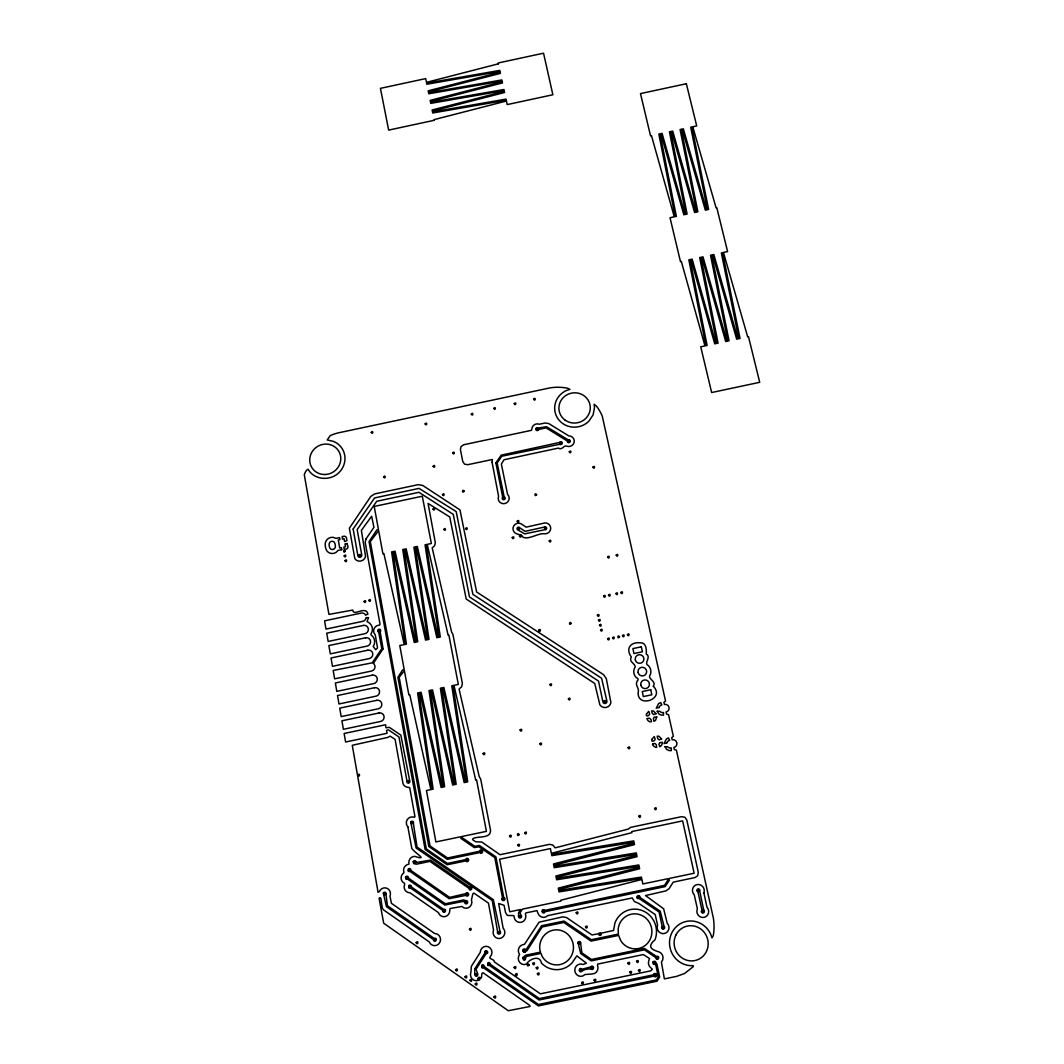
<?xml version="1.0" encoding="UTF-8"?>
<svg xmlns="http://www.w3.org/2000/svg" width="1064" height="1064" viewBox="0 0 1064 1064"><rect width="100%" height="100%" fill="white"/><g stroke="black" fill="none" stroke-linecap="round" stroke-linejoin="round"><path stroke-width="1.5" d="M501.822 898.694L502.461 897.644L494.787 857.611L478.96 846.798L474.358 847.609L461.031 838.499L460.526 836.783L435.894 841.943L426.438 790.525L433.115 789.129L419.017 693.489L420.014 693.276L441.108 787.44L444.646 786.695L430.401 691.081L431.386 690.882L452.652 785.019L456.177 784.274L441.773 688.687L442.77 688.475L464.183 782.599L467.721 781.854L453.158 686.293L454.142 686.081L475.728 780.165L476.606 779.992L486.421 831.356L461.789 836.517L461.976 837.541L474.81 846.319L479.412 845.508L495.917 856.866L503.738 897.378L504.708 898.096A1.609 1.556 -86.6 0 1 504.748 899.705L504.403 900.157A1.609 1.556 -86.6 0 1 502.9 900.476L502.394 900.197A1.609 1.556 -86.6 0 1 501.836 898.694M365.87 539.182L365.191 542.48L380.061 624.382L379.369 625.14A5.666 5.493 -46.2 0 0 374.009 632.92L375.26 634.902L377.534 647.896L375.725 649.718L373.185 646.46A8.339 8.086 -47.9 0 0 371.163 635.022L370.95 634.051A8.326 8.06 -46.4 0 0 368.942 622.666L367.027 621.549L368.556 617.639L366.029 617.625L365.87 618.53A4.283 4.15 -45 0 1 362.638 621.349L325.996 629.103L324.573 620.844L361.148 613.103A4.283 4.15 -45 0 1 365.125 614.394L365.577 615.165L367.918 614.114C365.95 605.017 353.261 617.067 352.783 610.058L328.949 614.407L304.304 474.877C304.703 472.975 306.206 469.969 308.068 469.237C314.093 480.064 330.186 481.3 338.857 472.709A20.003 19.032 -32.5 0 0 333.258 441.334L327.207 439.951L330.199 435.628A42.879 40.964 -32.3 0 1 338.312 432.862L550.314 387.828A48.558 46.883 -11.4 0 1 567.79 388.24L569.905 389.384L566.819 390.342A19.95 19.205 -9.3 0 0 558.121 418.963A19.95 19.205 -9.3 0 0 588.831 421.238L593.087 414.894L594.523 407.499L594.084 404.267L596.572 406.222A48.558 46.883 -11.4 0 1 602.251 416.104L665.545 701.016L663.923 702.333L664.388 704.434A3.87 3.83 49.6 0 1 668.977 707.414A3.87 3.83 49.6 0 1 666.051 711.976L666.516 714.077L668.551 714.636L673.352 736.341L671.716 737.671L672.182 739.799A3.897 3.844 57.4 0 1 675.879 741.01A3.924 3.857 57.4 0 1 676.092 746.024A3.897 3.844 57.4 0 1 673.871 747.42L674.337 749.548L676.385 750.107L713.412 918.365A52.415 50.527 74.4 0 1 713.292 935.655L711.949 937.863L710.925 934.697A22.437 21.559 72.2 0 0 685.016 921.756A22.437 21.559 72.2 0 0 669.775 946.282A22.437 21.559 72.2 0 0 691.666 965.686L693.116 965.553L693.382 966.564L684.485 973.56L676.491 976.393L664.388 978.893L661.409 962.029A6.185 5.932 75.9 0 0 659.281 951.974C651.54 949.833 646.699 946.654 655.012 939.805A22.277 21.479 77.7 0 0 642.882 910.811A22.277 21.479 77.7 0 0 614.979 922.834L613.542 930.455L601.32 933.168L600.947 935.017A1.636 1.583 81.6 0 1 599.391 935.336L598.314 933.793L591.983 934.95L566.62 917.594L562.856 916.836L539.076 922.195L524.525 944.234L521.958 944.978A6.118 5.879 89.6 0 0 518.78 952.985L519.604 954.554L518.7 956.11A6.131 5.892 89.4 0 0 526.401 964.117C529.194 959.249 539.834 954.341 541.47 963.12A22.277 21.44 86.3 0 0 571.86 963.106L576.861 955.871L586.424 963.199L583.152 964.463L580.651 964.011A6.171 5.919 83.7 0 0 575.252 972.536A6.171 5.919 83.7 0 0 584.934 974.558L592.156 973.972A6.171 5.932 82.5 0 0 597.542 965.434L597.689 964.09L643.361 954.554L649.506 958.544L648.854 960.553A6.185 5.932 76.3 0 0 650.264 967.282L652.338 969.238L650.702 970.873L540.392 993.829L494.428 961.962C494.946 959.036 487.724 959.063 490.238 956.736A6.118 5.865 -86.8 0 0 488.376 946.774A6.118 5.865 -86.8 0 0 480.236 952.386L471.352 966.285L470.913 972.217A6.158 5.879 -86.7 0 0 476.3 980.729L478.348 980.303L478.268 977.736A1.649 1.569 -87.1 0 1 479.811 977.417C482.95 980.556 480.476 972.469 483.029 972.735L529.819 1005.453L529.978 1006.478L508.286 1010.72L383.692 923.22L379.077 898.229C382.521 894.545 380.314 909.055 384.171 910.319L429.284 941.946A6.091 5.839 -81.8 0 0 438.794 943.901A6.091 5.839 -81.8 0 0 436.998 933.979L434.578 933.434L391.406 903.296L389.983 896.114A6.012 5.772 -75.4 0 0 386.99 888.294A6.012 5.772 -75.4 0 0 379.382 891.552L378.066 892.284L352.264 745.292L387.735 737.419L390.089 736.128L395.077 739.32L402.644 781.561A5.852 5.679 -67.3 0 0 408.27 787.347L409.707 787.719L414.933 816.5L414.521 817.258L412.101 816.886A5.905 5.719 -71.9 0 0 407.884 826.954M365.963 538.983L373.929 527.358L371.655 516.253L361.374 530.351L365.564 556.392A5.972 5.746 -38.4 0 1 354.844 558.667L349.378 528.21L370.738 496.502L374.608 493.922L418.245 484.652L422.741 485.45L459.981 509.882L476.619 591.97L603.594 674.682L606.307 678.633L610.922 702.599A6.131 6.105 68.5 0 1 599.883 704.927L594.763 683.514L466.218 599.032L449.753 516.958L428.074 503.445L435.309 542.587L434.657 545.699L432.197 547.907L451.615 632.043L452.932 634.383L462.361 683.514L461.696 686.732L459.076 689.073L479.212 776.587L480.715 779.181L490.544 830.412C490.77 838.977 477.936 835.825 472.988 838.578L472.616 839.682L475.688 841.757L481.819 842.05L500 854.711L549.49 844.351L552.788 845.002L555.208 847.835L628.066 829.149L630.912 827.287L681.638 816.66L684.963 817.312L686.825 820.078L698.303 872.294L697.718 875.712L695.018 877.561L673.219 882.149L669.11 888.653L665.958 890.861L645.516 895.569L663.657 908.789L667.181 923.193A6.131 5.905 74.5 0 1 667.846 931.239A6.131 5.905 74.5 0 1 660.212 932.809A6.131 5.905 74.5 0 1 657.552 925.188L655.225 914.561L638.786 903.416L634.397 901.567L632.229 897.936L547.667 915.639A6.065 5.865 88.4 0 1 538.118 913.67L537.001 910.611L525.722 912.965L525.39 914.029A6.065 5.865 -89.1 0 1 522.225 921.969A6.065 5.865 -89.1 0 1 514.564 918.698L513.806 915.612L507.315 915.426L505.533 912.593L504.083 905.291L498.657 903.496L503.126 928.127A6.091 5.865 -87.4 0 1 503.604 936.134A6.091 5.865 -87.4 0 1 496.024 937.69A6.091 5.865 -87.4 0 1 493.563 930.096L488.429 903.097L473.879 893.082L472.842 893.8L471.472 899.918A6.038 5.825 -82.8 0 1 461.882 906.462L450.072 908.523L449.779 910.638A6.051 5.825 -81.2 0 1 446.135 916.224A6.038 5.812 -81.2 0 1 439.804 914.934L438.275 912.5L410.012 892.842L407.605 892.31A6.012 5.772 -76.8 0 1 404.586 884.49L404.679 883.466L402.737 882.083A5.985 5.759 -76 0 1 402.857 873.624L403.948 872.693L403.575 870.192A5.985 5.759 -75.6 0 1 407.219 864.673L408.948 864.101L408.842 862.332A5.972 5.759 -75.5 0 1 414.694 856.36C429.151 860.843 415.093 853.394 411.808 848.38L407.898 826.954M654.107 973.906L653.642 974.784L539.395 998.577L491.036 964.862L489.347 962.588A1.636 1.569 -87.4 0 0 487.791 962.907L487.844 965.434L489.639 965.54L539.102 999.987L653.921 976.127L654.706 976.739A1.663 1.583 76.5 0 0 656.262 976.406L656.608 975.967M542.48 910.119L541.975 911.662L543.026 912.885A1.623 1.569 88.4 0 0 544.568 912.566L545.034 911.715L665.173 886.605L669.349 880.234L669.123 878.465L694.127 873.238L682.636 820.889L631.75 831.556L631.976 832.633L552.11 853.129L552.309 854.166L633.732 840.893L634.516 844.616L554.504 865.152L554.716 866.189L636.272 852.902L637.07 856.64L556.924 877.215L557.137 878.266L638.826 864.966L639.624 868.716L559.345 889.318L559.558 890.369L641.393 877.069L642.856 883.958L667.846 878.731L668.072 879.782L664.574 885.341L544.768 910.385L544.023 909.8M525.257 951.868L527.119 950.511L542.174 926.97L563.774 922.448L591.052 941.108L618.649 935.402L620.618 940.443A17.543 16.918 77.7 0 0 647.71 943.09A17.543 16.918 77.7 0 0 642.004 915.532A17.543 16.918 77.7 0 0 618.184 928.686L618.37 934.072L591.331 939.712L564.053 921.078L541.589 925.707L526.188 949.527L524.712 949.075A1.636 1.569 89.6 0 0 523.169 949.394L522.663 950.95L523.701 952.187A1.636 1.569 89.6 0 0 525.257 951.841M480.05 850.429L479.571 851.266L447.572 857.97L430.029 845.92L399.173 677.263L404.413 670.732L408.855 694.859L409.746 694.672L430.707 788.836L431.705 788.624L417.633 693.01L421.118 692.265L442.238 786.416L443.236 786.203L429.005 690.603L432.489 689.871L453.769 783.982L454.767 783.782L440.39 688.209L443.874 687.477L465.301 781.561L466.311 781.348L451.774 685.801L458.318 684.418L448.902 635.168L448.157 635.328L427.382 545.087L426.411 545.287L440.31 636.977L436.852 637.708L416.237 547.441L415.266 547.654L429.018 639.371L425.56 640.102L405.091 549.809L404.121 550.008L417.713 641.752L414.255 642.483L393.946 552.163L392.975 552.376L406.421 644.146L399.785 645.542L404.187 669.495L402.551 670.027L397.896 677.263L428.832 846.505L447.266 859.326L479.824 852.57L480.569 853.142A1.609 1.556 -81.3 0 0 482.085 852.836L482.431 852.397A1.609 1.556 -81.3 0 0 482.045 850.375L481.58 850.109A1.609 1.556 -81.3 0 0 480.037 850.429M408.895 885.554L408.909 888.028L410.677 888.121L442.478 910.199L443.449 912.181A1.609 1.556 -81.2 0 0 444.978 911.861L445.324 911.422A1.636 1.569 -81.2 0 0 444.952 909.374L443.342 909.175L411.436 887.004A1.623 1.556 -76.8 0 0 410.89 885.501L410.425 885.235A1.623 1.556 -76.8 0 0 408.882 885.554M703.73 910.119L699.766 891.326A1.623 1.569 69.2 0 0 699.314 889.265L698.822 888.999A1.623 1.569 69.2 0 0 697.279 889.318L696.8 890.861L698.024 892.111L701.947 910.013L701.216 911.728L702.307 912.965A1.636 1.583 69.8 0 0 703.849 912.633L704.195 912.194A1.636 1.583 69.8 0 0 703.73 910.146M639.451 895.994L638.972 895.728A1.623 1.569 76.5 0 0 637.416 896.061L636.924 897.032A1.623 1.569 76.5 0 0 637.522 898.535L639.318 898.628L659.082 911.994L662.114 926.199L661.515 927.835L662.593 929.058A1.636 1.583 74.5 0 0 664.149 928.739L664.481 928.3A1.636 1.583 74.5 0 0 664.042 926.239L660.225 911.236L640.062 897.511A1.623 1.569 76.5 0 0 639.451 896.008M466.591 861.494L465.846 860.909L447.119 864.766L425.121 849.484L369.048 541.589L376.842 529.952L378.438 529.42L374.209 506.437L422.315 496.223L431.359 543.491L425.055 544.835L438.927 636.511L437.956 636.724L417.314 546.47L413.909 547.189L427.635 638.892L426.651 639.105L406.169 548.838L402.764 549.556L416.343 641.286L415.359 641.486L395.037 551.192L391.618 551.923L405.052 643.667L404.067 643.88L383.891 553.559L382.907 553.759L378.651 530.604L370.299 541.589L426.318 848.899L447.425 863.423L465.606 859.606L466.085 858.768A1.609 1.556 -80.3 0 1 467.601 858.449L468.08 858.715A1.609 1.556 -80.3 0 1 468.466 860.736L468.12 861.175A1.609 1.556 -80.3 0 1 466.577 861.494M703.876 892.842L707.001 907.246L708.185 909.055A6.118 5.905 69.8 0 1 704.075 917.394A6.118 5.905 69.8 0 1 696.854 911.422L697.319 908.563L694.26 894.824A6.091 5.892 69.2 0 1 693.582 886.857A6.091 5.892 69.2 0 1 701.176 885.288A6.091 5.892 69.2 0 1 703.876 892.842M654.107 973.932A1.663 1.583 76.5 0 1 655.677 973.613L656.169 973.866A1.663 1.583 76.5 0 1 656.608 975.967M542.48 910.132A1.623 1.569 88.4 0 1 544.023 909.813M353.168 528.981L357.876 555.754A1.995 1.915 -38.4 0 0 360.151 557.257A1.995 1.915 -38.4 0 0 361.747 554.929L357.172 529.619L376.723 501.264L418.937 492.3L453.277 514.378L469.211 595.561A2.008 1.968 -35.6 0 0 470.075 597.33L598.513 681.08L602.916 701.881A2.048 2.035 68.5 0 0 605.336 703.464A2.048 2.035 68.5 0 0 606.906 701.043L601.586 678.234L472.882 594.377L456.163 511.558L419.017 488.389L374.594 497.939L353.168 528.981M497.925 932.357C499.894 936.147 500.479 928.859 497.925 932.357M502.341 898.867C504.269 902.644 504.935 895.396 502.341 898.867M502.713 498.258C504.522 501.623 505.214 495.106 502.713 498.258M485.051 952.346C486.847 956.124 487.844 949.061 485.078 952.2M487.778 964.077C489.733 967.908 490.411 960.566 487.778 964.077M492.047 462.202L498.59 496.329A5.546 5.386 -20.5 0 0 503.684 503.711A5.546 5.386 -20.5 0 0 508.805 496.143L507.528 494.241L501.357 464.01L504.07 459.728L558.334 448.104C561.978 450.87 563.947 444.659 566.7 446.162A5.506 5.32 -10.2 0 0 574.174 442.145A5.506 5.32 -10.2 0 0 568.748 435.868L548.771 423.578L545.26 422.98L539.342 424.204A5.493 5.293 -13.6 0 0 531.787 429.244L531.375 430.348L463.744 444.739L461.044 446.521L460.406 449.607L462.787 461.577L464.556 464.17L467.721 464.702L492.353 459.502L492.047 462.202M493.776 408.43C495.558 411.702 496.21 405.371 493.776 408.43M493.962 996.955C495.93 1000.825 496.582 993.43 493.962 996.955M475.236 984.027C477.191 987.871 477.896 980.476 475.236 984.027M475.289 974.504C477.297 978.335 477.816 970.993 475.289 974.504M478.255 978.92C480.183 982.764 480.875 975.382 478.255 978.92M480.037 851.572C482.032 855.27 482.471 848.181 480.037 851.572M481.806 966.445C483.788 970.262 484.359 962.947 481.806 966.445M483.056 753.671C484.772 757.262 485.822 750.506 483.083 753.538M464.13 491.142C462.148 494.534 461.829 488.083 464.13 491.142M465.606 528.595C467.495 531.987 468 525.417 465.606 528.595M465.048 902.166C466.99 905.929 467.628 898.721 465.048 902.166M465.034 976.858C466.976 980.702 467.655 973.347 465.034 976.858M466.072 859.911C468.054 863.622 468.532 856.493 466.072 859.911M466.019 894.359C467.961 898.109 468.626 890.901 466.019 894.359M471.259 414.175C472.882 417.421 473.919 411.289 471.286 414.056M469.171 888.294C471.126 892.044 471.711 884.836 469.171 888.294M469.423 929.244C471.166 932.995 472.23 925.986 469.437 929.098M469.942 980.316C471.911 984.147 472.536 976.805 469.942 980.316M452.692 452.971C454.488 456.283 455.099 449.859 452.692 452.971M455.645 969.889C457.64 973.706 458.212 966.391 455.645 969.889M435.748 939.525C433.58 943.316 433.354 936.041 435.748 939.525M442.478 494.614C444.247 497.965 445.005 491.488 442.478 494.614M443.821 529.367C445.59 532.758 446.348 526.215 443.821 529.367M442.93 910.585C444.872 914.335 445.457 907.14 442.93 910.585M433.141 466.325C434.963 469.65 435.562 463.186 433.141 466.325M433.021 509.071C434.777 512.449 435.575 505.892 433.021 509.071M410.93 886.684C408.762 890.462 408.576 883.253 410.93 886.684M413.045 822.698C410.824 826.422 410.757 819.307 413.045 822.698M413.577 862.252C415.306 865.936 416.343 859.02 413.603 862.106M416.17 942.638C418.112 946.428 418.751 939.14 416.17 942.638M425.121 423.911C426.877 427.183 427.595 420.839 425.121 423.911M405.863 877.773C407.751 881.497 408.443 874.355 405.863 877.773M407.339 781.455C409.228 785.072 409.826 778.143 407.339 781.455M408.323 870.113C410.199 873.823 410.957 866.695 408.323 870.113M385.713 893.773C383.519 897.537 383.399 890.315 385.713 893.773M378.212 630.673C379.875 634.117 380.885 627.6 378.225 630.54M383.639 476.938C385.487 480.276 386.006 473.799 383.639 476.938M371.256 432.41C373.078 435.668 373.597 429.364 371.256 432.41M368.822 600.428C370.658 603.86 371.283 597.237 368.822 600.428M358.834 555.302C360.643 558.693 361.281 552.123 358.834 555.302M357.837 775.111C359.659 778.728 360.43 771.759 357.837 775.111M364.074 601.493C365.883 604.924 366.588 598.287 364.074 601.493M344.164 555.94C345.933 559.345 346.678 552.735 344.164 555.94M345.002 560.701C346.798 564.106 347.449 557.523 345.002 560.701M345.268 551.152C343.246 554.57 343.007 548.053 345.268 551.152M653.323 686.214C665.745 699.168 637.137 708.531 638.174 692.478C639.757 688.395 634.663 685.362 637.097 681.066C638.719 679.883 638.294 678.14 636.365 677.728A8.592 8.539 36 0 1 634.357 668.418C638.081 664.481 627.72 662.26 631.378 657.073C625.526 649.053 629.981 641.725 640.382 642.802C646.194 642.177 646.713 649.851 646.234 653.948C651.74 657.14 643.228 663.444 648.282 665.505A8.592 8.539 36 0 1 650.317 674.802C646.58 678.766 656.993 681 653.323 686.214M518.647 912.606L518.434 916.689L519.485 917.913A1.636 1.583 -89.1 0 0 521.028 917.594L521.36 917.155A1.636 1.583 -89.1 0 0 520.961 915.093L519.977 912.899L522.397 909.135L560.901 901.088L560.728 900.264L641.14 879.635L640.914 878.571L559.052 891.885L558.307 888.121L638.573 867.519L638.347 866.468L556.632 879.768L555.887 876.018L636.019 855.456L635.793 854.419L554.224 867.705L553.48 863.955L633.466 843.433L633.253 842.395L551.817 855.669L550.407 848.593L499.615 859.233L509.723 911.781L520.589 909.521L518.647 912.606M495.877 462.84L502.713 497.221A1.49 1.45 -20.5 0 0 502.767 499.455A1.49 1.45 -20.5 0 0 504.988 498.976A1.49 1.45 -20.5 0 0 504.176 496.915L497.154 463.039L501.769 456.23L559.837 444.273A1.476 1.436 -11.2 0 0 561.952 443.941A1.476 1.436 -11.2 0 0 561.526 441.906A1.476 1.436 -11.2 0 0 559.451 442.478L501.237 455.139L495.877 462.84M474.69 968.998L474.783 974.89L475.821 976.14A1.649 1.569 -86.7 0 0 477.377 975.808L477.882 974.252L476.02 969.291L485.862 954.009L487.485 953.198A1.649 1.583 -86.8 0 0 487.086 951.123L486.607 950.857A1.649 1.583 -86.8 0 0 485.051 951.176L484.758 953.278L474.69 968.998M383.093 648.801L373.318 663.417L374.036 664.003A4.322 4.189 -51.1 0 1 371.536 671.038L334.628 678.832L333.178 670.453L372.201 662.859L381.816 648.668L378.691 632.149A1.516 1.476 -46.2 0 1 377.906 630.021A1.516 1.476 -46.2 0 1 380.154 629.542A1.516 1.476 -46.2 0 1 380.167 631.83L383.093 648.801M697.319 890.329C698.915 894.359 700.205 887.23 697.319 890.329M701.735 911.196C703.317 915.24 704.701 908.097 701.735 911.196M664.122 927.569C661.609 931.067 662.074 923.765 664.122 927.569M653.349 962.694C654.839 966.804 656.395 959.542 653.349 962.694M654.134 974.943C655.504 978.986 657.366 972.044 654.174 974.81M656.076 957.454C657.672 961.537 659.002 954.328 656.076 957.454M636.551 961.311C637.881 965.354 639.81 958.398 636.591 961.178M654.573 808.52C655.876 812.404 657.778 805.714 654.599 808.387M638.44 970.355C639.969 974.464 641.459 967.203 638.44 970.355M638.812 816.208C640.342 820.144 641.738 813.175 638.812 816.208M627.88 963.12C629.423 967.203 630.872 959.994 627.88 963.12M637.456 897.058C638.959 901.088 640.488 893.96 637.456 897.058M629.755 972.164C631.245 976.273 632.814 968.998 629.755 972.164M598.846 933.567C600.149 937.57 602.078 930.681 598.886 933.434M594.058 980.011C595.574 984.12 597.104 976.858 594.058 980.011M628.079 747.646C629.595 751.503 630.965 744.667 628.079 747.646M585.493 926.837C586.969 930.894 588.538 923.712 585.493 926.837M619.514 636.924C617.133 640.196 617.559 633.413 619.514 636.924M581.769 970.248C579.149 973.786 579.76 966.391 581.769 970.248M581.636 982.657C583.152 986.78 584.615 979.479 581.636 982.657M622.453 635.647C623.77 639.331 625.512 632.96 622.493 635.514M627.414 634.61C628.904 638.334 630.287 631.697 627.414 634.61M591.052 967.588C592.542 971.671 594.098 964.45 591.052 967.588M616.202 555.142C617.665 558.813 619.048 552.229 616.202 555.142M607.611 638.786C608.941 642.47 610.63 636.086 607.637 638.653M576.209 912.699C577.725 916.716 579.188 909.614 576.209 912.699M615.91 593.539C617.439 597.223 618.663 590.666 615.91 593.539M603.913 701.269C605.403 705.073 606.773 698.317 603.913 701.269M612.558 637.735C614.048 641.486 615.378 634.809 612.558 637.735M578.257 942.997C579.813 947.04 581.197 939.871 578.257 942.997M620.831 592.502C622.294 596.199 623.69 589.602 620.831 592.502M597.409 615.285C598.872 619.009 600.269 612.359 597.409 615.285M598.46 620.179C599.697 623.85 601.639 617.492 598.5 620.059M599.511 625.087C600.934 628.811 602.397 622.174 599.511 625.087M607.637 556.951C609.127 560.595 610.39 554.091 607.637 556.951M603.607 596.146C605.03 599.843 606.507 593.233 603.607 596.146M600.562 629.994C602.051 633.732 603.368 627.042 600.562 629.994M608.502 595.109C610.018 598.806 611.281 592.209 608.502 595.109M571.168 623.438C568.655 626.723 569.28 619.913 571.168 623.438M529.114 964.968C526.547 968.466 527.106 961.138 529.114 964.968M592.954 467.109C594.43 470.647 595.654 464.33 592.954 467.109M532.705 963.505C533.982 967.522 535.963 960.593 532.745 963.359M542.494 911.13C543.744 915.106 545.752 908.257 542.534 910.997M568.389 698.875C569.839 702.679 571.302 695.883 568.389 698.875M536.229 967.801C537.706 971.884 539.249 964.662 536.229 967.801M537.387 973.72C538.863 977.803 540.419 970.594 537.387 973.72M514.151 967.376C515.628 971.459 517.131 964.21 514.151 967.376M549.875 684.551C551.325 688.328 552.775 681.625 549.875 684.551M521.028 916.437C518.567 919.881 519.006 912.673 521.028 916.437M515.495 974.371C516.918 978.454 518.594 971.219 515.495 974.371M523.182 950.418C524.672 954.461 526.188 947.332 523.182 950.418M523.116 958.238C524.565 962.322 526.188 955.086 523.116 958.238M567.804 441.028C569.227 444.553 570.583 438.248 567.804 441.028M517.796 845.029C519.219 848.979 520.828 841.983 517.796 845.029M519.152 834.628C516.585 838.06 517.25 830.931 519.152 834.628M569.253 451.761C570.49 455.246 572.286 449.168 569.293 451.641M524.712 832.779C526.121 836.716 527.744 829.721 524.712 832.779M539.847 743.763C541.35 747.58 542.68 740.81 539.847 743.763M520.083 729.971C521.506 733.788 523.009 727.031 520.083 729.971M546.138 528.409C543.691 531.588 544.303 525.004 546.138 528.409M559.784 442.97C561.021 446.454 562.816 440.376 559.81 442.85M509.523 835.958C510.787 839.842 512.715 833.152 509.55 835.825M549.21 540.911C550.647 544.529 552.017 538.091 549.21 540.911M538.756 630.234C540.179 633.958 541.616 627.294 538.756 630.234M536.575 494.72C534.221 497.846 534.673 491.368 536.575 494.72M519.525 528.688C517.011 531.854 517.689 525.297 519.525 528.688M519.485 536.003C520.974 539.621 522.158 533.157 519.485 536.003M536.309 428.978C537.493 432.436 539.355 426.411 536.336 428.858M666.782 742.925L663.989 743.563L666.383 738.975L668.471 737.897L669.628 740.331A3.897 3.844 58 0 0 666.782 742.938M512.196 537.546C513.38 541.111 515.295 534.926 512.223 537.426M517.21 521.214C518.594 524.818 520.07 518.394 517.21 521.214M533.663 399.106C535.032 402.591 536.469 396.327 533.663 399.106M659.002 707.533L656.235 708.172L658.616 703.623L660.691 702.559L661.848 704.966A3.87 3.83 50.2 0 0 659.002 707.533M514.231 403.628C515.601 407.126 517.011 400.835 514.231 403.628M646.513 713.971C645.037 717.256 649.532 716.006 649.639 713.811L648.761 711.284L646.513 713.971M652.006 739.241C650.53 742.552 655.052 741.302 655.145 739.094L654.267 736.541L652.006 739.241M656.781 716.976L655.504 720.474L653.921 721.272L653.402 718.892L654.187 717.123L656.781 716.976M652.977 962.122L653.416 964.21L655.703 964.622L658.297 976.938L656.448 979.904L538.437 1004.483L485.064 967.229L483.362 964.942A1.636 1.569 -87 0 0 481.819 965.274L481.859 967.801L483.654 967.894L538.437 1005.906L657.06 981.194L659.653 976.978L656.914 964.011L655.969 963.159A1.649 1.583 76.3 0 0 655.358 961.617L654.865 961.337A1.649 1.583 76.3 0 0 653.309 961.67L652.977 962.122M590.68 967.003L581.968 969.211L581.21 968.599A1.649 1.583 83.7 0 0 579.654 968.945L579.149 970.501L580.212 971.738A1.649 1.583 83.7 0 0 581.769 971.419C583.577 969.437 589.15 968.267 591.597 969.371A1.649 1.583 82.5 0 0 593.153 969.038L593.646 967.469L592.582 966.232A1.649 1.583 82.5 0 0 591.025 966.578L590.68 967.003M665 746.649L666.609 749.389L668.91 750.506L671.278 750.652L671.304 747.952A3.897 3.844 58 0 1 667.607 746.742L665 746.649M657.233 711.218L658.829 713.931L661.116 715.035L663.471 715.181L663.497 712.508A3.87 3.83 50.2 0 1 659.84 711.311L657.233 711.218M659.733 742.672L658.935 744.215L659.813 746.768A4.908 4.841 60.2 0 0 662.313 742.286L659.733 742.672M577.898 942.411L580.771 953.637L591.238 960.859L644.438 949.833L655.544 957.427L656.634 959.236A1.649 1.583 75.9 0 0 658.204 958.917L658.536 958.465A1.649 1.583 75.9 0 0 658.097 956.403L656.275 956.283L644.425 948.436L591.518 959.475L581.915 952.865L580.691 943.994A1.636 1.583 83.9 0 0 580.266 941.919L579.787 941.64A1.636 1.583 83.9 0 0 578.244 941.973L577.898 942.411M522.757 957.653L523.634 960.007A1.636 1.569 89.4 0 0 525.19 959.688L526.188 956.496L541.017 953.397L542.174 956.47A17.543 16.891 86.3 0 0 570.384 957.547A17.543 16.891 86.3 0 0 560.036 930.215A17.543 16.891 86.3 0 0 540.033 950.79L540.525 952.107L525.603 955.219L522.757 957.653M465.686 893.654L449.633 897.391L410.877 870.419A1.609 1.556 -75.6 0 0 410.332 868.916L409.866 868.65A1.609 1.556 -75.6 0 0 408.323 868.969L408.363 871.429L410.132 871.522L449.168 898.694L465.806 895.369L466.551 895.955A1.623 1.569 -82.5 0 0 468.08 895.649L468.426 895.196A1.623 1.569 -82.5 0 0 468.04 893.161L467.575 892.896A1.609 1.556 -82.5 0 0 466.032 893.215L465.686 893.654M405.53 877.069L405.903 879.103L407.658 879.197L444.845 905.065L463.572 901.314L465.567 903.775A1.623 1.569 -82.8 0 0 467.109 903.456L467.442 903.017A1.623 1.569 -82.8 0 0 467.069 900.969L463.585 899.945L445.297 903.762L408.416 878.079A1.623 1.556 -76 0 0 407.871 876.59L407.406 876.324A1.623 1.556 -76 0 0 405.863 876.643L405.53 877.069M521.932 536.376C527.132 541.177 537.985 532.838 544.422 533.729L545.18 533.822A5.573 5.453 -16.1 0 0 550.607 527.212A5.573 5.453 -16.1 0 0 542.999 523.355L526.175 527.159L522.464 524.712A5.573 5.44 -20.5 0 0 513.912 525.683A5.573 5.44 -20.5 0 0 516.412 533.716L519.91 534.82A1.503 1.463 -20.8 0 1 521.932 536.376M413.258 861.547L413.617 863.569L416.383 864.207L429.936 861.401L468.665 888.121L469.703 889.89A1.623 1.569 -82.4 0 0 471.232 889.571L471.578 889.132A1.623 1.569 -82.4 0 0 471.192 887.097L469.41 887.004L430.388 860.111L416.144 862.545A1.609 1.556 -75.5 0 0 415.598 861.055L415.12 860.803A1.609 1.556 -75.5 0 0 413.59 861.122L413.258 861.547M383.333 893.068L386.471 906.688L433.154 939.352L434.178 941.148A1.649 1.569 -81.8 0 0 435.721 940.829L436.067 940.39A1.649 1.569 -81.8 0 0 435.695 938.315L433.913 938.222L387.429 905.73L386.033 894.611A1.623 1.556 -75.4 0 0 385.673 892.576L385.208 892.31A1.623 1.556 -75.4 0 0 383.665 892.63L383.333 893.068M410.677 822.02L416.13 848.021L492.206 900.437L497.58 931.638A1.649 1.583 -87.4 0 0 497.965 933.7L498.457 933.966A1.649 1.583 -87.4 0 0 500 933.647L500.346 933.208A1.649 1.583 -87.4 0 0 499.947 931.146L493.35 899.679L417.075 847.064L413.364 823.536A1.596 1.543 -71.9 0 0 413.005 821.528L412.539 821.275A1.596 1.543 -71.9 0 0 411.01 821.594L410.677 822.02M538.69 429.444L538.557 429.803A1.476 1.423 -13.6 0 1 536.495 430.361A1.476 1.423 -13.6 0 1 536.057 428.34A1.476 1.423 -13.6 0 1 538.184 428.007L546.524 426.717L568.229 439.871A1.476 1.436 -10.2 0 1 570.224 440.882A1.476 1.436 -10.2 0 1 568.814 442.624A1.476 1.436 -10.2 0 1 567.312 441.001L546.098 427.874L538.69 429.444M406.953 780.963L406.834 781.295A1.569 1.529 -67.3 0 0 408.629 783.051A1.569 1.529 -67.3 0 0 409.667 780.697L400.835 735.104L389.397 727.377L386.059 727.776L385.527 724.77L344.124 733.495L345.601 742.02L387.057 733.296L386.511 730.29L388.48 729.864L398.973 736.966L406.953 780.963M647.205 718.599C646.447 721.086 653.575 724.225 650.862 719.424L649.399 718.134L647.205 718.599M656.049 713.665L653.629 714.569L652.179 713.279L651.66 710.912L653.429 710.991L656.049 713.665M652.711 743.909L652.485 744.348A4.908 4.841 60.3 0 0 656.648 747.433L656.382 744.747L654.919 743.443L652.711 743.909M661.582 738.948L659.161 739.852L657.698 738.549L657.18 736.168L658.962 736.261L661.582 738.948M342.369 536.575L342.395 539.062L344.058 538.716L344.563 541.536L346.944 540.618L346.425 537.719A2.58 2.474 -37.6 0 0 344.124 536.203L342.369 536.575M341.73 549.662L338.153 550.394L336.131 552.336A6.956 6.677 -38.9 0 1 326.688 550.62A14.005 13.446 -38.3 0 1 325.318 542.84A6.956 6.663 -38.6 0 1 333.484 537.387L336.011 538.357L339.589 537.573L339.948 539.581L338.272 539.94L339.709 548L341.371 547.654L341.73 549.662M544.608 526.999L525.097 531.362L519.804 527.85A1.49 1.463 -20.5 0 0 517.37 527.731A1.49 1.463 -20.5 0 0 518.062 530.032L524.645 533.875L544.675 529.752A1.503 1.463 -16.1 0 0 546.643 528.303A1.503 1.463 -16.1 0 0 544.608 526.999M498.378 63.827L427.143 82.181L427.316 83.019L499.801 70.397L500.439 73.363L429.098 91.73L429.271 92.568L501.876 79.946L502.514 82.912L431.053 101.319L431.226 102.157L503.95 89.522L504.589 92.502L433.021 110.935L433.194 111.773L506.025 99.125L507.209 104.591L552.868 94.763L543.544 53.2L498.191 62.976L498.378 63.827M499.535 72.432L428.194 90.812L428.805 93.778L501.423 81.157L501.596 81.995L430.162 100.388L430.774 103.368L503.498 90.733L503.671 91.57L432.117 110.004L432.729 112.984L505.573 100.349L505.759 101.186L434.099 119.634L434.232 120.299L388.653 130.101L380.433 88.352L425.706 78.603L426.85 84.229L499.349 71.607L499.535 72.432M686.346 83.737L640.488 93.605L650.543 135.86L651.474 135.66L674.084 216.165L675.015 215.965L658.842 134.077L662.087 133.372L684.83 213.864L685.775 213.665L669.456 131.79L672.714 131.098L695.59 211.563L696.534 211.35L680.082 129.515L683.327 128.81L706.35 209.249L707.294 209.049L690.709 127.228L696.721 125.938L686.346 83.737M661.077 134.264L660.159 134.463L676.345 216.364L670.027 217.721L680.481 261.651L681.332 261.478L704.78 345.241L705.738 345.042L688.847 259.869L692.159 259.164L715.753 342.901L716.71 342.701L699.686 257.555L702.998 256.85L726.739 340.56L727.683 340.36L710.513 255.24L713.824 254.535L737.711 338.219L738.669 338.02L721.352 252.926L727.59 251.583L716.804 207.706L716.099 207.852L692.943 127.414L692.026 127.614L708.624 209.448L705.339 210.153L682.33 129.702L681.399 129.901L697.864 211.763L694.579 212.468L671.703 131.976L670.772 132.175L687.105 214.064L683.82 214.768L661.077 134.264M691.135 260.082L690.19 260.281L707.108 345.454L700.75 346.811L711.643 392.536L759.709 382.308L748.484 336.65L747.659 336.822L723.64 253.126L722.695 253.325L740.039 338.445L736.674 339.163L712.8 255.44L711.869 255.653L729.053 340.786L725.701 341.504L701.974 257.767L701.03 257.967L718.08 343.127L714.715 343.832L691.135 260.082M347.037 543.518L345.002 543.943L345.507 546.776L343.832 547.135L344.191 549.144L346.425 549.091A2.58 2.474 -38.3 0 0 348.034 546.736L347.037 543.518M363.356 625.433L326.715 633.186L328.151 641.459L364.859 633.705A4.296 4.15 -46.4 0 0 368.277 628.678A4.296 4.15 -46.4 0 0 363.356 625.433M365.577 637.802L328.856 645.569L330.305 653.868L367.08 646.101A4.309 4.163 -47.9 0 0 370.498 641.06A4.309 4.163 -47.9 0 0 365.577 637.802M367.798 650.224L331.01 657.991L332.46 666.33L369.301 658.549A4.322 4.176 -49.5 0 0 372.733 653.496A4.322 4.176 -49.5 0 0 367.798 650.224M372.267 675.188L335.346 682.982L336.809 691.374L373.783 683.58A4.336 4.203 -52.7 0 0 377.215 678.486A4.336 4.203 -52.7 0 0 372.267 675.188M374.515 687.73L337.527 695.537L338.99 703.969L376.044 696.162A4.349 4.216 -54.4 0 0 379.476 691.055A4.349 4.216 -54.4 0 0 374.515 687.73M376.776 700.325L339.722 708.145L341.185 716.604L378.305 708.784A4.362 4.229 -56.1 0 0 381.75 703.663A4.362 4.229 -56.1 0 0 376.776 700.325M641.326 646.832L632.894 648.601L633.971 653.549L642.417 651.767L641.326 646.832M379.037 712.973L341.916 720.794L343.393 729.292L380.566 721.459A4.376 4.243 -57.8 0 0 384.024 716.325A4.376 4.243 -57.8 0 0 379.037 712.973M650.729 689.765L642.244 691.56L643.334 696.561L651.833 694.779L650.729 689.765M332.952 549.45A2.993 2.86 -38.8 0 0 335.333 545.992A10.214 9.789 -39.2 0 0 334.921 543.584A2.979 2.86 -38.6 0 0 329.122 543.81A10.241 9.829 -38.3 0 0 329.547 547.215A2.993 2.86 -38.8 0 0 332.952 549.45M638.081 672.514A4.362 4.322 36 0 0 645.25 674.842A4.362 4.322 36 0 0 643.64 667.487A4.362 4.322 36 0 0 638.081 672.514M640.834 685.176A4.376 4.336 42.6 0 0 648.029 687.517A4.376 4.336 42.6 0 0 646.407 680.135A4.376 4.336 42.6 0 0 640.834 685.176M635.328 659.893A4.349 4.322 28.8 0 0 642.496 662.207A4.349 4.322 28.8 0 0 640.887 654.879A4.349 4.322 28.8 0 0 635.328 659.893M325.238 474.504A15.747 14.989 -32.5 0 0 338.724 451.136A15.747 14.989 -32.5 0 0 311.819 452.267A15.747 14.989 -32.5 0 0 325.238 474.504M564.904 419.961A15.721 15.122 -9.3 0 0 590.134 409.879A15.721 15.122 -9.3 0 0 568.735 393.959A15.721 15.122 -9.3 0 0 564.904 419.961M676.012 934.857A17.676 16.984 72.2 0 0 691.946 960.912A17.676 16.984 72.2 0 0 705.499 934.152A17.676 16.984 72.2 0 0 676.012 934.857"/></g></svg>
